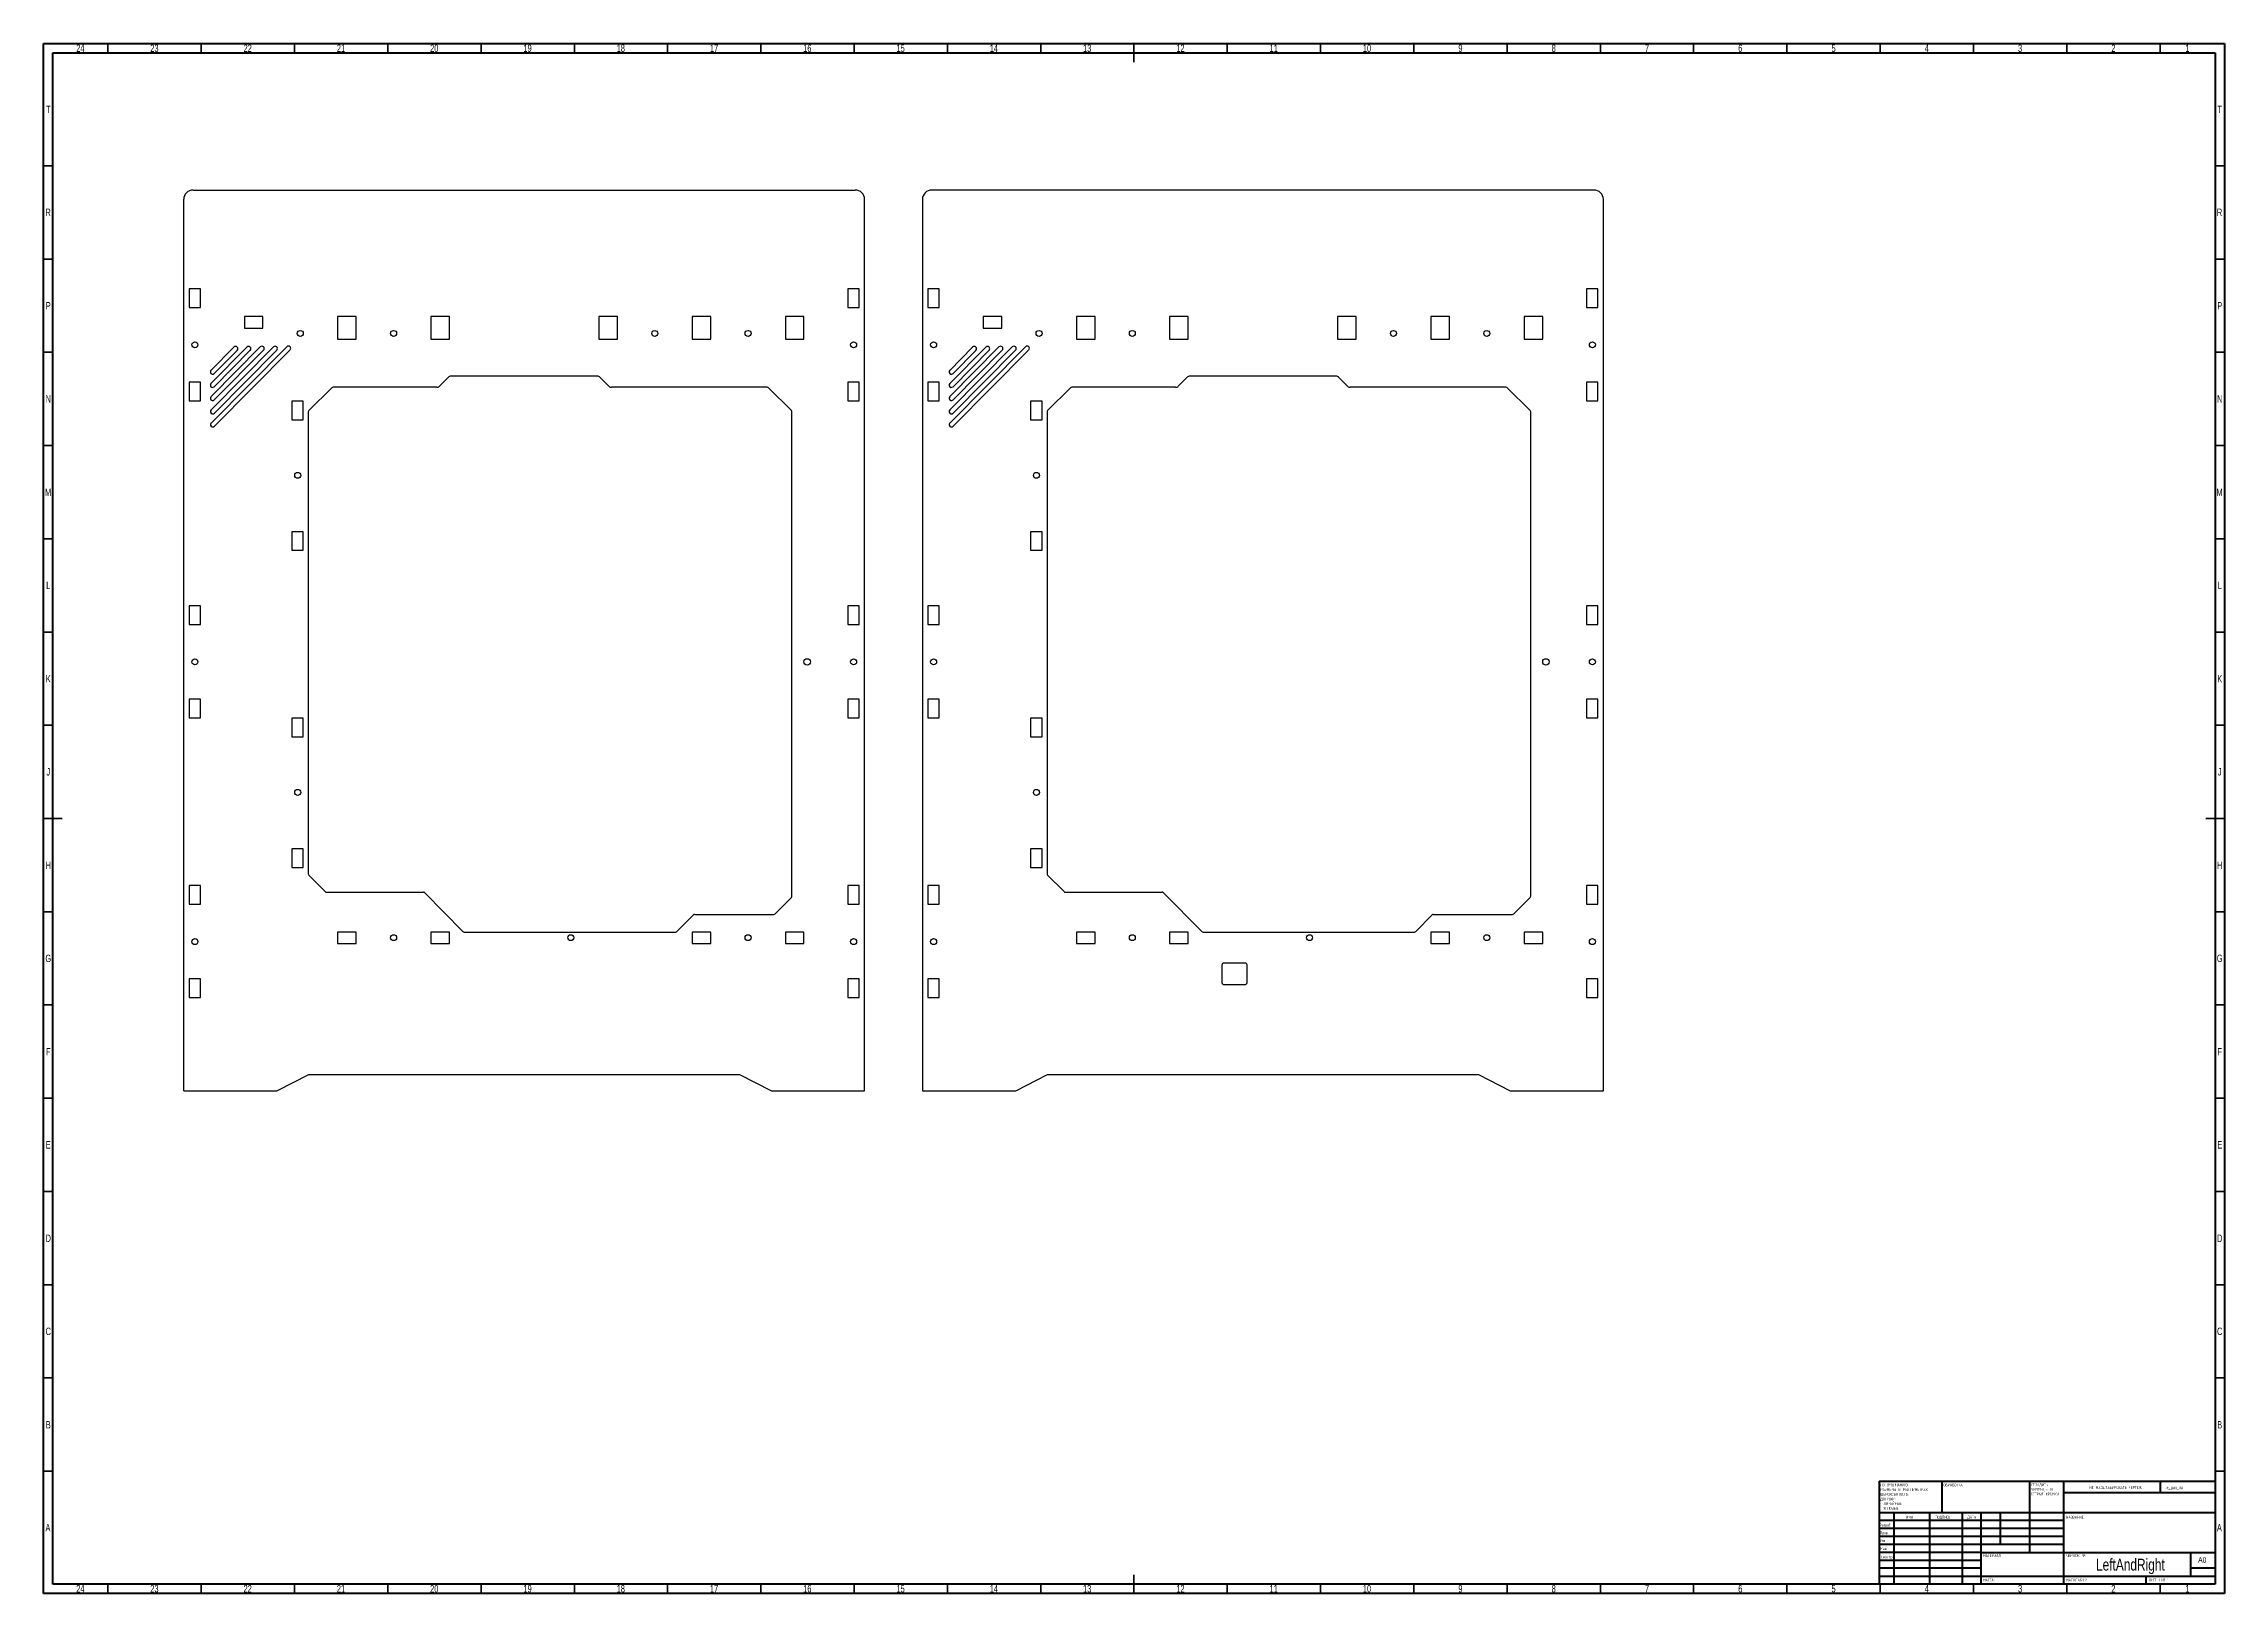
# Model space of a CAD drawing. Header units: millimetres. Extents: x 15 to 1184, y 5 to 836.
import ezdxf

# ---------------------------------------------------------------- set-up
doc = ezdxf.new("R2010")
doc.units = ezdxf.units.MM
doc.styles.add('SLDTEXTSTYLE0', font='TXT', dxfattribs={"width": 0.75})
doc.styles.add('SLDTEXTSTYLE1', font='TXT', dxfattribs={"width": 0.75, "bigfont": 'bigfont'})
doc.styles.add('SLDTEXTSTYLE2', font='TXT', dxfattribs={"width": 0.681818, "bigfont": 'bigfont'})

# ---------------------------------------------------------------- blocks, each defined once
blk = doc.blocks.new('SW_NOTE_0')
at = {"color": 0, "linetype": 'Continuous', "lineweight": 0, "char_height": 1.5, "attachment_point": 1, "style": 'SLDTEXTSTYLE1'}
for s, insert in [('\\M+18452\\M+18443\\M+1844C\\M+18440\\M+18444\\M+18449\\M+18453\\M+1845D', (0, 1.9)), ('\\M+18448\\M+18440\\M+18454\\M+18452\\M+18445\\M+1844E\\M+18457\\M+1845C \\M+18449', (0, -0.6)), ('\\M+1844F\\M+18452\\M+18453\\M+18451\\M+1845C\\M+18445 \\M+1844B\\M+18451\\M+1844F\\M+1844D\\M+1844B\\M+18449', (0, -3.1))]:
    blk.add_mtext(s, dxfattribs=dict(at, insert=insert))
blk = doc.blocks.new('SW_NOTE_1')
at = {"color": 0, "linetype": 'Continuous', "lineweight": 0, "char_height": 1.5, "attachment_point": 1, "style": 'SLDTEXTSTYLE1'}
for s, insert in [('\\M+18450\\M+1844F \\M+18454\\M+1844D\\M+1844F\\M+1844C\\M+18458\\M+18440\\M+1844E\\M+18449\\M+1845F:', (0, 1.9)), ('\\M+18444\\M+1844F\\M+18450\\M+18454\\M+18452\\M+1844B\\M+18449:', (0, -5.6)), ('\\M+18451\\M+18440\\M+18448\\M+1844D\\M+18445\\M+18451\\M+1845C \\M+18442 \\M+1844D\\M+18449\\M+1844C\\M+1844C\\M+18449\\M+1844D\\M+18445\\M+18453\\M+18451\\M+18440\\M+18456', (0, -0.6)), ('\\M+18459\\M+18445\\M+18451\\M+1844F\\M+18456\\M+1844F\\M+18442\\M+18440\\M+18453\\M+1844F\\M+18452\\M+18453\\M+1845D:', (0, -3.1)), ('\\M+1844C\\M+18449\\M+1844E\\M+18445\\M+1844A\\M+1844E\\M+1845C\\M+18445:', (1.7, -8.1)), ('\\M+18454\\M+18443\\M+1844C\\M+1844F\\M+18442\\M+1845C\\M+18445:', (1.7, -10.6))]:
    blk.add_mtext(s, dxfattribs=dict(at, insert=insert))

msp = doc.modelspace()

# ---------------------------------------------------------------- linework, layer by layer
at = {"color": 7, "linetype": 'Continuous', "lineweight": 70}
for p, q in [((15, 5), (15, 836)), ((15, 836), (1184, 836)), ((20, 10), (20, 831)), ((20, 831), (1179, 831)), ((1179, 831), (1179, 10)), ((1184, 836), (1184, 5)), ((1184, 5), (15, 5)), ((1179, 10), (20, 10))]:
    msp.add_line(p, q, dxfattribs=at)
at = {"color": 7, "linetype": 'Continuous', "lineweight": 35}
for p, q in [((49.5, 831), (49.5, 836)), ((99.5, 831), (99.5, 836)), ((149.5, 831), (149.5, 836)), ((199.5, 831), (199.5, 836)), ((249.5, 831), (249.5, 836)), ((299.5, 831), (299.5, 836)), ((349.5, 831), (349.5, 836)), ((399.5, 831), (399.5, 836)), ((449.5, 831), (449.5, 836)), ((499.5, 831), (499.5, 836)), ((549.5, 831), (549.5, 836)), ((599.5, 836), (599.5, 826)), ((599.5, 831), (599.5, 836)), ((649.5, 831), (649.5, 836)), ((699.5, 831), (699.5, 836)), ((749.5, 831), (749.5, 836)), ((799.5, 831), (799.5, 836)), ((849.5, 831), (849.5, 836)), ((899.5, 831), (899.5, 836)), ((949.5, 831), (949.5, 836)), ((999.5, 831), (999.5, 836)), ((1049.5, 831), (1049.5, 836)), ((1099.5, 831), (1099.5, 836)), ((1149.5, 831), (1149.5, 836)), ((20, 770.5), (15, 770.5)), ((1179, 770.5), (1184, 770.5)), ((20, 720.5), (15, 720.5)), ((1179, 720.5), (1184, 720.5)), ((20, 670.5), (15, 670.5)), ((1179, 670.5), (1184, 670.5)), ((20, 620.5), (15, 620.5)), ((1179, 620.5), (1184, 620.5)), ((20, 570.5), (15, 570.5)), ((1179, 570.5), (1184, 570.5)), ((20, 520.5), (15, 520.5)), ((1179, 520.5), (1184, 520.5)), ((20, 470.5), (15, 470.5)), ((1179, 470.5), (1184, 470.5)), ((15, 420.5), (25, 420.5)), ((20, 420.5), (15, 420.5)), ((1184, 420.5), (1174, 420.5)), ((1179, 420.5), (1184, 420.5)), ((20, 370.5), (15, 370.5)), ((1179, 370.5), (1184, 370.5)), ((20, 320.5), (15, 320.5)), ((1179, 320.5), (1184, 320.5)), ((20, 270.5), (15, 270.5)), ((1179, 270.5), (1184, 270.5)), ((20, 220.5), (15, 220.5)), ((1179, 220.5), (1184, 220.5)), ((20, 170.5), (15, 170.5)), ((1179, 170.5), (1184, 170.5)), ((20, 120.5), (15, 120.5)), ((1179, 120.5), (1184, 120.5)), ((20, 70.5), (15, 70.5)), ((1179, 70.5), (1184, 70.5)), ((599.5, 5), (599.5, 15)), ((49.5, 10), (49.5, 5)), ((99.5, 10), (99.5, 5)), ((149.5, 10), (149.5, 5)), ((199.5, 10), (199.5, 5)), ((249.5, 10), (249.5, 5)), ((299.5, 10), (299.5, 5)), ((349.5, 10), (349.5, 5)), ((399.5, 10), (399.5, 5)), ((449.5, 10), (449.5, 5)), ((499.5, 10), (499.5, 5)), ((549.5, 10), (549.5, 5)), ((599.5, 10), (599.5, 5)), ((649.5, 10), (649.5, 5)), ((699.5, 10), (699.5, 5)), ((749.5, 10), (749.5, 5)), ((799.5, 10), (799.5, 5)), ((849.5, 10), (849.5, 5)), ((899.5, 10), (899.5, 5)), ((949.5, 10), (949.5, 5)), ((999.5, 10), (999.5, 5)), ((1049.5, 10), (1049.5, 5)), ((1099.5, 10), (1099.5, 5)), ((1149.5, 10), (1149.5, 5))]:
    msp.add_line(p, q, dxfattribs=at)
at = {"color": 7, "linetype": 'Continuous', "lineweight": 25}
for p, q in [((90.1, 274.5), (90.1, 752.5)), ((95.1, 757.5), (450.1, 757.5)), ((455.1, 274.5), (455.1, 752.5)), ((486.1, 752.5), (486.1, 274.5)), ((846.1, 757.5), (491.1, 757.5)), ((851.1, 274.5), (851.1, 752.5)), ((99.1, 704.5), (93, 704.5)), ((93, 704.5), (93, 694.5)), ((99.1, 694.5), (99.1, 704.5)), ((452.2, 704.5), (446.1, 704.5)), ((446.1, 704.5), (446.1, 694.5)), ((452.2, 694.5), (452.2, 704.5)), ((495.1, 704.5), (489, 704.5)), ((489, 704.5), (489, 694.5)), ((495.1, 694.5), (495.1, 704.5)), ((848.2, 704.5), (842.1, 704.5)), ((842.1, 704.5), (842.1, 694.5)), ((848.2, 694.5), (848.2, 704.5)), ((93, 694.5), (99.1, 694.5)), ((446.1, 694.5), (452.2, 694.5)), ((489, 694.5), (495.1, 694.5)), ((842.1, 694.5), (848.2, 694.5)), ((132.6, 689.6), (122.6, 689.6)), ((122.6, 689.6), (122.6, 683.5)), ((122.6, 683.5), (132.6, 683.5)), ((132.6, 683.5), (132.6, 689.6)), ((182.6, 689.6), (172.6, 689.6)), ((172.6, 689.6), (172.6, 677.5)), ((182.6, 677.5), (182.6, 689.6)), ((232.6, 689.6), (222.6, 689.6)), ((222.6, 689.6), (222.6, 677.5)), ((232.6, 677.5), (232.6, 689.6)), ((322.6, 689.6), (312.6, 689.6)), ((312.6, 689.6), (312.6, 677.5)), ((322.6, 677.5), (322.6, 689.6)), ((372.6, 689.6), (362.6, 689.6)), ((362.6, 689.6), (362.6, 677.5)), ((372.6, 677.5), (372.6, 689.6)), ((422.6, 689.6), (412.6, 689.6)), ((412.6, 689.6), (412.6, 677.5)), ((422.6, 677.5), (422.6, 689.6)), ((528.6, 689.6), (518.6, 689.6)), ((518.6, 689.6), (518.6, 683.5)), ((518.6, 683.5), (528.6, 683.5)), ((528.6, 683.5), (528.6, 689.6)), ((578.6, 689.6), (568.6, 689.6)), ((568.6, 689.6), (568.6, 677.5)), ((578.6, 677.5), (578.6, 689.6)), ((628.6, 689.6), (618.6, 689.6)), ((618.6, 689.6), (618.6, 677.5)), ((628.6, 677.5), (628.6, 689.6)), ((718.6, 689.6), (708.6, 689.6)), ((708.6, 689.6), (708.6, 677.5)), ((718.6, 677.5), (718.6, 689.6)), ((768.6, 689.6), (758.6, 689.6)), ((758.6, 689.6), (758.6, 677.5)), ((768.6, 677.5), (768.6, 689.6)), ((818.6, 689.6), (808.6, 689.6)), ((808.6, 689.6), (808.6, 677.5)), ((818.6, 677.5), (818.6, 689.6)), ((117, 673.3), (104.7, 660.8)), ((124, 673.3), (104.7, 653.8)), ((131.1, 673.4), (104.8, 646.7)), ((138.2, 673.4), (104.8, 639.6)), ((145.3, 673.4), (104.8, 632.5)), ((106.4, 659.1), (118.8, 671.5)), ((106.5, 652), (125.8, 671.6)), ((106.5, 644.9), (132.9, 671.6)), ((106.6, 630.8), (147, 671.7)), ((106.6, 637.9), (140, 671.6)), ((172.6, 677.5), (182.6, 677.5)), ((222.6, 677.5), (232.6, 677.5)), ((312.6, 677.5), (322.6, 677.5)), ((362.6, 677.5), (372.6, 677.5)), ((412.6, 677.5), (422.6, 677.5)), ((513, 673.3), (500.7, 660.8)), ((520.1, 673.3), (500.7, 653.8)), ((527.1, 673.4), (500.8, 646.7)), ((534.2, 673.4), (500.8, 639.6)), ((541.3, 673.4), (500.8, 632.5)), ((502.5, 652), (521.8, 671.6)), ((502.5, 644.9), (528.9, 671.6)), ((502.5, 659.1), (514.8, 671.5)), ((502.6, 630.8), (543, 671.7)), ((502.6, 637.9), (536, 671.6)), ((568.6, 677.5), (578.6, 677.5)), ((618.6, 677.5), (628.6, 677.5)), ((708.6, 677.5), (718.6, 677.5)), ((758.6, 677.5), (768.6, 677.5)), ((808.6, 677.5), (818.6, 677.5)), ((232, 657.1), (227.2, 652.3)), ((311.8, 657.7), (233.4, 657.7)), ((318, 652.3), (313.2, 657.1)), ((628, 657.1), (623.2, 652.3)), ((707.8, 657.7), (629.4, 657.7)), ((714, 652.3), (709.2, 657.1)), ((99.1, 654.5), (93, 654.5)), ((93, 654.5), (93, 644.5)), ((93, 644.5), (99.1, 644.5)), ((99.1, 644.5), (99.1, 654.5)), ((154.2, 644.3), (148.1, 644.3)), ((148.1, 644.3), (148.1, 634.3)), ((154.2, 634.3), (154.2, 644.3)), ((169.5, 651.4), (157.2, 639.2)), ((225.8, 651.7), (170.2, 651.7)), ((402.9, 651.7), (319.4, 651.7)), ((415.9, 639.2), (403.6, 651.4)), ((452.2, 654.5), (446.1, 654.5)), ((446.1, 654.5), (446.1, 644.5)), ((446.1, 644.5), (452.2, 644.5)), ((452.2, 644.5), (452.2, 654.5)), ((495.1, 654.5), (489, 654.5)), ((489, 654.5), (489, 644.5)), ((489, 644.5), (495.1, 644.5)), ((495.1, 644.5), (495.1, 654.5)), ((550.2, 644.3), (544.1, 644.3)), ((544.1, 644.3), (544.1, 634.3)), ((550.2, 634.3), (550.2, 644.3)), ((565.5, 651.4), (553.2, 639.2)), ((621.8, 651.7), (566.2, 651.7)), ((798.9, 651.7), (715.4, 651.7)), ((811.9, 639.2), (799.6, 651.4)), ((848.2, 654.5), (842.1, 654.5)), ((842.1, 654.5), (842.1, 644.5)), ((842.1, 644.5), (848.2, 644.5)), ((848.2, 644.5), (848.2, 654.5)), ((148.1, 634.3), (154.2, 634.3)), ((156.9, 638.5), (156.9, 390.9)), ((416.1, 378.9), (416.1, 638.5)), ((544.1, 634.3), (550.2, 634.3)), ((552.9, 638.5), (552.9, 390.9)), ((812.2, 378.9), (812.2, 638.5)), ((154.2, 574.3), (148.1, 574.3)), ((148.1, 574.3), (148.1, 564.3)), ((154.2, 564.3), (154.2, 574.3)), ((550.2, 574.3), (544.1, 574.3)), ((544.1, 574.3), (544.1, 564.3)), ((550.2, 564.3), (550.2, 574.3)), ((148.1, 564.3), (154.2, 564.3)), ((544.1, 564.3), (550.2, 564.3)), ((99.1, 534.5), (93, 534.5)), ((93, 534.5), (93, 524.5)), ((99.1, 524.5), (99.1, 534.5)), ((452.2, 534.5), (446.1, 534.5)), ((446.1, 534.5), (446.1, 524.5)), ((452.2, 524.5), (452.2, 534.5)), ((495.1, 534.5), (489, 534.5)), ((489, 534.5), (489, 524.5)), ((495.1, 524.5), (495.1, 534.5)), ((848.2, 534.5), (842.1, 534.5)), ((842.1, 534.5), (842.1, 524.5)), ((848.2, 524.5), (848.2, 534.5)), ((93, 524.5), (99.1, 524.5)), ((446.1, 524.5), (452.2, 524.5)), ((489, 524.5), (495.1, 524.5)), ((842.1, 524.5), (848.2, 524.5)), ((99.1, 484.5), (93, 484.5)), ((93, 484.5), (93, 474.5)), ((99.1, 474.5), (99.1, 484.5)), ((452.2, 484.5), (446.1, 484.5)), ((446.1, 484.5), (446.1, 474.5)), ((452.2, 474.5), (452.2, 484.5)), ((495.1, 484.5), (489, 484.5)), ((489, 484.5), (489, 474.5)), ((495.1, 474.5), (495.1, 484.5)), ((848.2, 484.5), (842.1, 484.5)), ((842.1, 484.5), (842.1, 474.5)), ((848.2, 474.5), (848.2, 484.5)), ((93, 474.5), (99.1, 474.5)), ((154.2, 474.3), (148.1, 474.3)), ((148.1, 474.3), (148.1, 464.3)), ((154.2, 464.3), (154.2, 474.3)), ((446.1, 474.5), (452.2, 474.5)), ((489, 474.5), (495.1, 474.5)), ((550.2, 474.3), (544.1, 474.3)), ((544.1, 474.3), (544.1, 464.3)), ((550.2, 464.3), (550.2, 474.3)), ((842.1, 474.5), (848.2, 474.5)), ((148.1, 464.3), (154.2, 464.3)), ((544.1, 464.3), (550.2, 464.3)), ((154.2, 404.3), (148.1, 404.3)), ((148.1, 404.3), (148.1, 394.3)), ((154.2, 394.3), (154.2, 404.3)), ((550.2, 404.3), (544.1, 404.3)), ((544.1, 404.3), (544.1, 394.3)), ((550.2, 394.3), (550.2, 404.3)), ((148.1, 394.3), (154.2, 394.3)), ((157.2, 390.2), (166, 381.3)), ((544.1, 394.3), (550.2, 394.3)), ((553.2, 390.2), (562, 381.3)), ((99.1, 384.5), (93, 384.5)), ((93, 384.5), (93, 374.5)), ((93, 374.5), (99.1, 374.5)), ((99.1, 374.5), (99.1, 384.5)), ((166.7, 381), (218.6, 381)), ((219.3, 380.7), (239.7, 359.9)), ((407.1, 369.4), (415.9, 378.2)), ((452.2, 384.5), (446.1, 384.5)), ((446.1, 384.5), (446.1, 374.5)), ((446.1, 374.5), (452.2, 374.5)), ((452.2, 374.5), (452.2, 384.5)), ((495.1, 384.5), (489, 384.5)), ((489, 384.5), (489, 374.5)), ((489, 374.5), (495.1, 374.5)), ((495.1, 374.5), (495.1, 384.5)), ((562.7, 381), (614.6, 381)), ((615.3, 380.7), (635.8, 359.9)), ((803.1, 369.4), (811.9, 378.2)), ((848.2, 384.5), (842.1, 384.5)), ((842.1, 384.5), (842.1, 374.5)), ((842.1, 374.5), (848.2, 374.5)), ((848.2, 374.5), (848.2, 384.5)), ((354.5, 359.9), (363.3, 368.8)), ((364, 369.1), (406.4, 369.1)), ((750.6, 359.9), (759.3, 368.8)), ((760, 369.1), (802.4, 369.1)), ((172.6, 359.6), (172.6, 353.5)), ((182.6, 359.6), (172.6, 359.6)), ((172.6, 353.5), (182.6, 353.5)), ((182.6, 353.5), (182.6, 359.6)), ((222.6, 359.6), (222.6, 353.5)), ((232.6, 359.6), (222.6, 359.6)), ((222.6, 353.5), (232.6, 353.5)), ((232.6, 353.5), (232.6, 359.6)), ((240.5, 359.6), (353.8, 359.6)), ((372.6, 359.6), (362.6, 359.6)), ((362.6, 359.6), (362.6, 353.5)), ((362.6, 353.5), (372.6, 353.5)), ((372.6, 353.5), (372.6, 359.6)), ((422.6, 359.6), (412.6, 359.6)), ((412.6, 359.6), (412.6, 353.5)), ((412.6, 353.5), (422.6, 353.5)), ((422.6, 353.5), (422.6, 359.6)), ((568.6, 359.6), (568.6, 353.5)), ((578.6, 359.6), (568.6, 359.6)), ((568.6, 353.5), (578.6, 353.5)), ((578.6, 353.5), (578.6, 359.6)), ((618.6, 359.6), (618.6, 353.5)), ((628.6, 359.6), (618.6, 359.6)), ((618.6, 353.5), (628.6, 353.5)), ((628.6, 353.5), (628.6, 359.6)), ((636.5, 359.6), (749.8, 359.6)), ((768.6, 359.6), (758.6, 359.6)), ((758.6, 359.6), (758.6, 353.5)), ((758.6, 353.5), (768.6, 353.5)), ((768.6, 353.5), (768.6, 359.6)), ((818.6, 359.6), (808.6, 359.6)), ((808.6, 359.6), (808.6, 353.5)), ((808.6, 353.5), (818.6, 353.5)), ((818.6, 353.5), (818.6, 359.6)), ((646.6, 342), (646.6, 332.5)), ((659.1, 343), (647.6, 343)), ((660.1, 332.5), (660.1, 342)), ((99.1, 334.5), (93, 334.5)), ((93, 334.5), (93, 324.5)), ((99.1, 324.5), (99.1, 334.5)), ((452.2, 334.5), (446.1, 334.5)), ((446.1, 334.5), (446.1, 324.5)), ((452.2, 324.5), (452.2, 334.5)), ((495.1, 334.5), (489, 334.5)), ((489, 334.5), (489, 324.5)), ((495.1, 324.5), (495.1, 334.5)), ((647.6, 331.5), (659.1, 331.5)), ((848.2, 334.5), (842.1, 334.5)), ((842.1, 334.5), (842.1, 324.5)), ((848.2, 324.5), (848.2, 334.5)), ((93, 324.5), (99.1, 324.5)), ((446.1, 324.5), (452.2, 324.5)), ((489, 324.5), (495.1, 324.5)), ((842.1, 324.5), (848.2, 324.5)), ((140.1, 274.5), (157.1, 283.3)), ((157.1, 283.3), (388.1, 283.3)), ((388.1, 283.3), (405.1, 274.5)), ((536.1, 274.5), (553.1, 283.3)), ((553.1, 283.3), (784.1, 283.3)), ((784.1, 283.3), (801.1, 274.5)), ((90.1, 274.5), (140.1, 274.5)), ((405.1, 274.5), (455.1, 274.5)), ((486.1, 274.5), (536.1, 274.5)), ((801.1, 274.5), (851.1, 274.5))]:
    msp.add_line(p, q, dxfattribs=at)
at = {"color": 7, "linetype": 'Continuous', "lineweight": 50}
for p, q in [((999, 65.2), (1179, 65.2)), ((999, 65.2), (999, 10)), ((1032.8, 48.2), (1032.8, 65.2)), ((1079.6, 65.2), (1079.6, 27)), ((1097.8, 65.2), (1097.8, 10)), ((1179, 58.9), (1097.8, 58.9)), ((1149.8, 58.9), (1149.8, 65.2)), ((1179, 48.2), (999, 48.2)), ((1006.8, 48.2), (1006.8, 10)), ((1026, 48.2), (1026, 10)), ((1043.4, 48.2), (1043.4, 10)), ((1053.6, 10), (1053.6, 48.2)), ((1064, 31.2), (1064, 48.2)), ((1097.8, 44), (999, 44)), ((1097.8, 39.8), (999, 39.8)), ((1097.8, 35.5), (999, 35.5)), ((1097.8, 31.2), (999, 31.2)), ((1053.6, 27), (999, 27)), ((1053.6, 27), (1179, 27)), ((1166, 14.2), (1166, 27)), ((1053.6, 22.7), (999, 22.7)), ((1053.6, 18.5), (999, 18.5)), ((999, 14.2), (1179, 14.2)), ((1142, 10), (1142, 14.2)), ((1179, 18.5), (1166, 18.5))]:
    msp.add_line(p, q, dxfattribs=at)
at = {"color": 7, "linetype": 'Continuous', "lineweight": 25}
for centre, radius in [((152.6, 680.6), 1.6), ((202.6, 680.6), 1.6), ((342.6, 680.6), 1.6), ((392.6, 680.6), 1.6), ((548.6, 680.6), 1.6), ((598.6, 680.6), 1.6), ((738.6, 680.6), 1.6), ((788.6, 680.6), 1.6), ((96.1, 674.5), 1.6), ((449.2, 674.5), 1.6), ((492.1, 674.5), 1.6), ((845.2, 674.5), 1.6), ((151.2, 604.5), 1.6), ((547.2, 604.5), 1.6), ((96.1, 504.5), 1.6), ((424.3, 504.5), 1.7), ((449.2, 504.5), 1.6), ((492.1, 504.5), 1.6), ((820.3, 504.5), 1.7), ((845.2, 504.5), 1.6), ((151.2, 434.5), 1.6), ((547.2, 434.5), 1.6), ((96.1, 354.5), 1.6), ((202.6, 356.6), 1.6), ((297.6, 356.6), 1.6), ((392.6, 356.6), 1.6), ((449.2, 354.5), 1.6), ((492.1, 354.5), 1.6), ((598.6, 356.6), 1.6), ((693.6, 356.6), 1.6), ((788.6, 356.6), 1.6), ((845.2, 354.5), 1.6)]:
    msp.add_circle(centre, radius, dxfattribs=at)
for centre, radius, start, end in [((95.1, 752.5), 5, 90, 180), ((450.1, 752.5), 5, 0, 90), ((491.1, 752.5), 5, 90, 180), ((846.1, 752.5), 5, 0, 90), ((117.9, 672.4), 1.25, 315.3166, 135.3166), ((124.9, 672.4), 1.25, 315.3165, 135.3165), ((132, 672.5), 1.25, 315.3165, 135.3165), ((139.1, 672.5), 1.25, 315.3165, 135.3165), ((146.2, 672.6), 1.25, 315.3165, 135.3165), ((513.9, 672.4), 1.25, 315.3166, 135.3166), ((520.9, 672.4), 1.25, 315.3165, 135.3165), ((528, 672.5), 1.25, 315.3165, 135.3165), ((535.1, 672.5), 1.25, 315.3165, 135.3165), ((542.2, 672.6), 1.25, 315.3165, 135.3165), ((105.6, 660), 1.25, 135.3165, 315.3165), ((233.4, 655.7), 2, 90, 135), ((311.8, 655.7), 2, 45, 90), ((501.6, 660), 1.25, 135.3165, 315.3165), ((629.4, 655.7), 2, 90, 135), ((707.8, 655.7), 2, 45, 90), ((105.6, 652.9), 1.25, 135.3165, 315.3165), ((105.6, 645.8), 1.25, 135.3166, 315.3166), ((170.2, 650.7), 1, 90, 134.7975), ((225.8, 653.7), 2, 270, 315), ((319.4, 653.7), 2, 225, 270), ((402.9, 650.7), 1, 45.2025, 90), ((501.6, 652.9), 1.25, 135.3165, 315.3165), ((501.6, 645.8), 1.25, 135.3166, 315.3166), ((566.2, 650.7), 1, 90, 134.7975), ((621.8, 653.7), 2, 270, 315), ((715.4, 653.7), 2, 225, 270), ((798.9, 650.7), 1, 45.2025, 90), ((105.7, 638.7), 1.25, 135.3166, 315.3166), ((105.7, 631.7), 1.25, 135.3166, 315.3166), ((157.9, 638.5), 1, 134.7976, 180), ((415.1, 638.5), 1, 360, 45.2024), ((501.7, 638.7), 1.25, 135.3166, 315.3166), ((501.7, 631.7), 1.25, 135.3166, 315.3166), ((553.9, 638.5), 1, 134.7976, 180), ((811.2, 638.5), 1, 360, 45.2024), ((157.9, 390.9), 1, 180, 224.6947), ((553.9, 390.9), 1, 180, 224.6947), ((166.7, 382), 1, 224.6949, 270), ((218.6, 380), 1, 44.5049, 90), ((415.1, 378.9), 1, 315.3052, 360), ((562.7, 382), 1, 224.6949, 270), ((614.6, 380), 1, 44.5049, 90), ((811.2, 378.9), 1, 315.3052, 360), ((364, 368.1), 1, 89.9999, 135.3051), ((406.4, 370.1), 1, 270, 315.3052), ((760, 368.1), 1, 89.9999, 135.3051), ((802.4, 370.1), 1, 270, 315.3052), ((240.5, 360.6), 1, 224.5049, 270), ((353.8, 360.6), 1, 270, 315.3052), ((636.5, 360.6), 1, 224.5049, 270), ((749.8, 360.6), 1, 270, 315.3052), ((647.6, 342), 1, 90, 180), ((659.1, 342), 1, 0, 90), ((647.6, 332.5), 1, 180, 270), ((659.1, 332.5), 1, 270, 0)]:
    msp.add_arc(centre, radius, start, end, dxfattribs=at)

# ---------------------------------------------------------------- block references
at = {"color": 7, "linetype": 'Continuous', "lineweight": 0}
for name, p in [('SW_NOTE_1', (999.6, 62)), ('SW_NOTE_0', (1080.3, 62.1))]:
    msp.add_blockref(name, p, dxfattribs=at)

# ---------------------------------------------------------------- texts
for s, insert, char_height, attachment_point, style in [('24', (34.7, 835.5), 3.97, 2, 'SLDTEXTSTYLE0'), ('23', (74.4, 835.5), 3.97, 2, 'SLDTEXTSTYLE0'), ('22', (124.4, 835.5), 3.97, 2, 'SLDTEXTSTYLE0'), ('21', (174.4, 835.5), 3.97, 2, 'SLDTEXTSTYLE0'), ('20', (224.4, 835.5), 3.97, 2, 'SLDTEXTSTYLE0'), ('19', (274.4, 835.5), 3.97, 2, 'SLDTEXTSTYLE0'), ('18', (324.4, 835.5), 3.97, 2, 'SLDTEXTSTYLE0'), ('17', (374.4, 835.5), 3.97, 2, 'SLDTEXTSTYLE0'), ('16', (424.4, 835.5), 3.97, 2, 'SLDTEXTSTYLE0'), ('15', (474.4, 835.5), 3.97, 2, 'SLDTEXTSTYLE0'), ('14', (524.4, 835.5), 3.97, 2, 'SLDTEXTSTYLE0'), ('13', (574.4, 835.5), 3.97, 2, 'SLDTEXTSTYLE0'), ('12', (624.4, 835.5), 3.97, 2, 'SLDTEXTSTYLE0'), ('11', (674.4, 835.5), 3.97, 2, 'SLDTEXTSTYLE0'), ('10', (724.4, 835.5), 3.97, 2, 'SLDTEXTSTYLE0'), ('9', (774.5, 835.5), 3.97, 2, 'SLDTEXTSTYLE0'), ('8', (824.5, 835.5), 3.97, 2, 'SLDTEXTSTYLE0'), ('7', (874.5, 835.5), 3.97, 2, 'SLDTEXTSTYLE0'), ('6', (924.5, 835.5), 3.97, 2, 'SLDTEXTSTYLE0'), ('5', (974.5, 835.5), 3.97, 2, 'SLDTEXTSTYLE0'), ('4', (1024.5, 835.5), 3.97, 2, 'SLDTEXTSTYLE0'), ('3', (1074.5, 835.5), 3.97, 2, 'SLDTEXTSTYLE0'), ('2', (1124.5, 835.5), 3.97, 2, 'SLDTEXTSTYLE0'), ('1', (1164.2, 835.5), 3.97, 2, 'SLDTEXTSTYLE0'), ('T', (17.5, 802.7), 3.97, 2, 'SLDTEXTSTYLE0'), ('T', (1181.5, 802.7), 3.97, 2, 'SLDTEXTSTYLE0'), ('R', (17.4, 747.5), 3.97, 2, 'SLDTEXTSTYLE0'), ('R', (1181.4, 747.5), 3.97, 2, 'SLDTEXTSTYLE0'), ('P', (17.5, 697.4), 3.97, 2, 'SLDTEXTSTYLE0'), ('P', (1181.5, 697.4), 3.97, 2, 'SLDTEXTSTYLE0'), ('N', (17.5, 647.5), 3.97, 2, 'SLDTEXTSTYLE0'), ('N', (1181.5, 647.5), 3.97, 2, 'SLDTEXTSTYLE0'), ('M', (17.4, 597.4), 3.97, 2, 'SLDTEXTSTYLE0'), ('M', (1181.4, 597.4), 3.97, 2, 'SLDTEXTSTYLE0'), ('L', (17.5, 547.5), 3.97, 2, 'SLDTEXTSTYLE0'), ('L', (1181.5, 547.5), 3.97, 2, 'SLDTEXTSTYLE0'), ('K', (17.5, 497.4), 3.97, 2, 'SLDTEXTSTYLE0'), ('K', (1181.5, 497.4), 3.97, 2, 'SLDTEXTSTYLE0'), ('J', (17.5, 447.5), 3.97, 2, 'SLDTEXTSTYLE0'), ('J', (1181.5, 447.5), 3.97, 2, 'SLDTEXTSTYLE0'), ('H', (17.5, 397.4), 3.97, 2, 'SLDTEXTSTYLE0'), ('H', (1181.5, 397.4), 3.97, 2, 'SLDTEXTSTYLE0'), ('G', (17.5, 347.5), 3.97, 2, 'SLDTEXTSTYLE0'), ('G', (1181.5, 347.5), 3.97, 2, 'SLDTEXTSTYLE0'), ('F', (17.5, 297.4), 3.97, 2, 'SLDTEXTSTYLE0'), ('F', (1181.5, 297.4), 3.97, 2, 'SLDTEXTSTYLE0'), ('E', (17.5, 247.5), 3.97, 2, 'SLDTEXTSTYLE0'), ('E', (1181.5, 247.5), 3.97, 2, 'SLDTEXTSTYLE0'), ('D', (17.5, 197.4), 3.97, 2, 'SLDTEXTSTYLE0'), ('D', (1181.5, 197.4), 3.97, 2, 'SLDTEXTSTYLE0'), ('C', (17.5, 147.5), 3.97, 2, 'SLDTEXTSTYLE0'), ('C', (1181.5, 147.5), 3.97, 2, 'SLDTEXTSTYLE0'), ('B', (17.5, 97.4), 3.97, 2, 'SLDTEXTSTYLE0'), ('B', (1181.5, 97.4), 3.97, 2, 'SLDTEXTSTYLE0'), ('\\M+1844F\\M+18441\\M+18451\\M+18440\\M+18441\\M+1844F\\M+18453\\M+1844B\\M+18440:', (1033.4, 63.9), 1.5, 1, 'SLDTEXTSTYLE1'), ('\\M+1844E\\M+18445 \\M+1844D\\M+18440\\M+18452\\M+18459\\M+18453\\M+18440\\M+18441\\M+18449\\M+18451\\M+1844F\\M+18442\\M+18440\\M+18453\\M+1845D \\M+18458\\M+18445\\M+18451\\M+18453\\M+18445\\M+18447', (1111.6, 62.5), 1.5, 1, 'SLDTEXTSTYLE1'), ('\\M+18451\\M+18445\\M+18444\\M+18440\\M+1844B\\M+18457\\M+18449\\M+18460', (1152.3, 62.3), 1.5, 1, 'SLDTEXTSTYLE1'), ('A', (17.3, 42.2), 3.97, 2, 'SLDTEXTSTYLE0'), ('\\M+18451\\M+18470\\M+18478\\M+18482\\M+18470\\M+18471.', (999.2, 42.4), 1.5, 1, 'SLDTEXTSTYLE1'), ('\\M+18450\\M+18482\\M+18480\\M+18472.', (999.4, 38.2), 1.5, 1, 'SLDTEXTSTYLE1'), ('\\M+18449\\M+1844D\\M+18460', (1013.3, 46.5), 1.5, 1, 'SLDTEXTSTYLE1'), ('\\M+18450\\M+1844F\\M+18444\\M+18450\\M+18449\\M+18452\\M+1845D', (1029, 46.6), 1.5, 1, 'SLDTEXTSTYLE1'), ('\\M+18444\\M+18440\\M+18453\\M+18440', (1046.2, 46.6), 1.5, 1, 'SLDTEXTSTYLE1'), ('\\M+1844E\\M+18440\\M+18448\\M+18442\\M+18440\\M+1844E\\M+18449\\M+18445:', (1099.1, 46.6), 1.5, 1, 'SLDTEXTSTYLE1'), ('A', (1181.3, 42.2), 3.97, 2, 'SLDTEXTSTYLE0'), ('\\M+18454\\M+18484\\M+18472.', (999.4, 34.1), 1.5, 1, 'SLDTEXTSTYLE1'), ('\\M+1844D\\M+18470\\M+1848A.', (999.5, 29.7), 1.5, 1, 'SLDTEXTSTYLE1'), ('\\M+18453.\\M+1847B\\M+18480\\M+1847E\\M+18484\\M+18482', (999.7, 25.3), 1.5, 1, 'SLDTEXTSTYLE1'), ('\\M+1844D\\M+18440\\M+18453\\M+18445\\M+18451\\M+18449\\M+18440\\M+1844C:', (1054.6, 26), 1.5, 1, 'SLDTEXTSTYLE1'), ('\\M+18458\\M+18445\\M+18451\\M+18453\\M+18445\\M+18447 \\M+18782:', (1099.4, 26), 1.5, 1, 'SLDTEXTSTYLE1'), ('LeftAndRight', (1133.6, 23.6), 6.35, 2, 'SLDTEXTSTYLE0'), ('A0', (1169.9, 24.4), 2.91, 1, 'SLDTEXTSTYLE0'), ('\\M+1844D\\M+18440\\M+18452\\M+18452\\M+18440:', (1054.6, 12.9), 1.499, 1, 'SLDTEXTSTYLE1'), ('\\M+1844D\\M+18440\\M+18452\\M+18459\\M+18453\\M+18440\\M+18441:1:2', (1099.1, 12.9), 1.5, 1, 'SLDTEXTSTYLE1'), ('\\M+1844C\\M+18449\\M+18452\\M+18453 1 \\M+18449\\M+18448 1', (1143.5, 12.9), 1.5, 1, 'SLDTEXTSTYLE2'), ('24', (34.7, 9.5), 3.97, 2, 'SLDTEXTSTYLE0'), ('23', (74.4, 9.5), 3.97, 2, 'SLDTEXTSTYLE0'), ('22', (124.4, 9.5), 3.97, 2, 'SLDTEXTSTYLE0'), ('21', (174.4, 9.5), 3.97, 2, 'SLDTEXTSTYLE0'), ('20', (224.4, 9.5), 3.97, 2, 'SLDTEXTSTYLE0'), ('19', (274.4, 9.5), 3.97, 2, 'SLDTEXTSTYLE0'), ('18', (324.4, 9.5), 3.97, 2, 'SLDTEXTSTYLE0'), ('17', (374.4, 9.5), 3.97, 2, 'SLDTEXTSTYLE0'), ('16', (424.4, 9.5), 3.97, 2, 'SLDTEXTSTYLE0'), ('15', (474.4, 9.5), 3.97, 2, 'SLDTEXTSTYLE0'), ('14', (524.4, 9.5), 3.97, 2, 'SLDTEXTSTYLE0'), ('13', (574.4, 9.5), 3.97, 2, 'SLDTEXTSTYLE0'), ('12', (624.4, 9.5), 3.97, 2, 'SLDTEXTSTYLE0'), ('11', (674.4, 9.5), 3.97, 2, 'SLDTEXTSTYLE0'), ('10', (724.4, 9.5), 3.97, 2, 'SLDTEXTSTYLE0'), ('9', (774.5, 9.5), 3.97, 2, 'SLDTEXTSTYLE0'), ('8', (824.5, 9.5), 3.97, 2, 'SLDTEXTSTYLE0'), ('7', (874.5, 9.5), 3.97, 2, 'SLDTEXTSTYLE0'), ('6', (924.5, 9.5), 3.97, 2, 'SLDTEXTSTYLE0'), ('5', (974.5, 9.5), 3.97, 2, 'SLDTEXTSTYLE0'), ('4', (1024.5, 9.5), 3.97, 2, 'SLDTEXTSTYLE0'), ('3', (1074.5, 9.5), 3.97, 2, 'SLDTEXTSTYLE0'), ('2', (1124.5, 9.5), 3.97, 2, 'SLDTEXTSTYLE0'), ('1', (1164.2, 9.5), 3.97, 2, 'SLDTEXTSTYLE0')]:
    msp.add_mtext(s, dxfattribs=dict(at, insert=insert, char_height=char_height, attachment_point=attachment_point, style=style))

doc.saveas('drawing.dxf')
